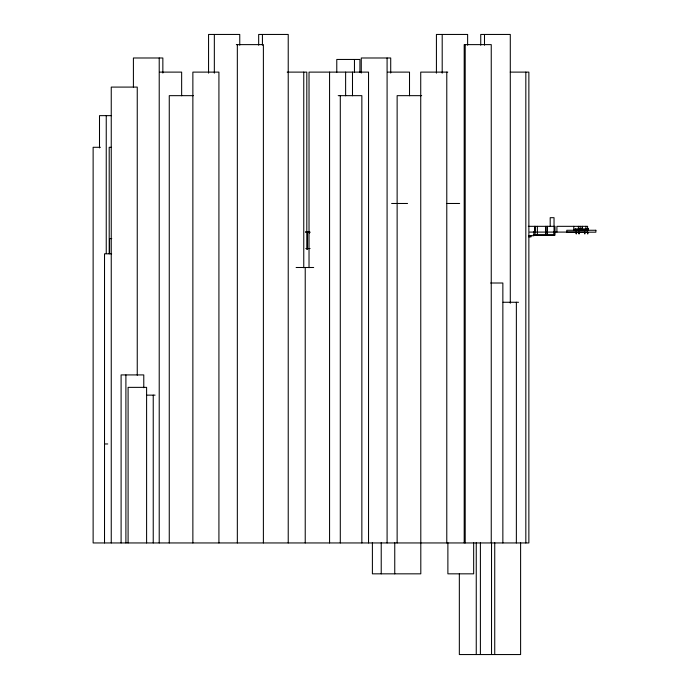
<?xml version="1.0" encoding="UTF-8"?>
<svg xmlns="http://www.w3.org/2000/svg" width="689" height="689" viewBox="0 0 689 689"><rect width="100%" height="100%" fill="white"/><g stroke="black" fill="none" stroke-linecap="round" stroke-linejoin="round"><path stroke-width="1.03" d="M581.103 228.128L581.912 228.128M236.336 44.621L263.387 44.621L263.387 542.949M159.908 72.112L181.646 72.112L181.646 95.762M287.192 72.112L306.803 72.112L306.803 249.487M387.778 72.112L409.507 72.112L409.507 95.762M447.781 72.112L420.729 72.112L420.807 573.834L372.396 573.834L372.396 542.656M510.23 72.112L528.868 72.112L528.868 542.949L93.127 542.949L93.127 147.291L100.422 147.291M193.351 95.659L169.261 95.659L169.261 542.949M338.204 95.659L361.854 95.659L361.854 542.949M421.668 95.659L397.131 95.659L397.131 542.949M111.489 115.64L99.5 115.64L99.5 147.928M111.291 147.291L109.198 147.291L109.198 253.733M391.61 203.479L407.561 203.479M446.885 203.479L459.641 203.479M528.334 226.328L554.998 226.328L554.998 235.156L533.674 235.156M588.466 229.876L575.177 229.876L575.177 228.92M305.787 231.702L309.585 231.702M306.252 231.892L309.706 231.978M306.14 232.09L309.706 232.055M529.755 232.09L534.836 232.09L534.836 226.328M535.095 232.09L587.605 232.09M306.14 232.279L309.662 232.279M306.295 232.469L309.706 232.469M533.226 234.966L553.215 234.966M528.618 235.733L533.88 235.733L533.88 231.556M528.868 236.887L531.004 236.887L531.004 235.733M111.721 238.601L109.577 238.601L109.577 253.655M305.813 248.557L310.102 248.557M111.635 253.819L104.521 253.819L104.521 542.949M296.115 267.496L313.676 267.496M490.646 283.007L502.858 283.007L502.858 542.949M503.091 302.264L518.524 302.264M146.774 395.142L155.077 395.142M104.521 443.966L107.742 443.966M588.466 230.169L588.466 228.92L575.031 228.92L575.031 230.169M588.32 228.92L588.32 229.876M587.769 232.09L587.769 234.01L587.476 232.09M587.605 229.204L587.605 226.328L556.91 226.328L556.91 232.09M585.883 226.328L585.883 229.204M584.815 232.09L584.815 234.01L584.522 232.09M582.446 226.328L582.446 229.204M580.129 226.328L580.129 229.204M579.053 232.09L579.053 234.01L578.769 232.09M578.407 226.328L578.407 229.204M576.254 232.09L576.254 234.01L575.961 232.09M573.765 226.328L573.765 230.169M554.395 232.09L554.395 235.156M554.034 232.09L554.034 217.69L550.192 217.69L550.192 226.328M553.939 232.09L553.939 235.156M547.299 226.328L547.299 235.156M546.988 226.328L546.988 235.156M545.507 226.328L545.507 235.156M537.377 226.328L537.377 235.156M535.095 226.328L535.095 235.156M525.828 72.112L525.828 542.949M520.608 542.751L520.608 654.55L459.339 654.55L459.339 573.928M516.362 302.264L516.362 542.949M510.291 303.212L510.291 34.45L480.733 34.45L480.733 45.198M494.736 542.751L494.736 654.55M491.533 542.872L491.533 654.55M491.248 542.949L491.248 44.621L464.197 44.621L464.197 542.949M484.496 34.45L484.496 45.198M480.397 542.872L480.397 654.55M476.254 542.76L476.254 654.55M473.662 542.691L473.662 573.834L447.884 573.834L447.884 542.691M467.624 45.198L467.624 34.45L436.421 34.45L436.421 73.155M465.204 44.621L465.204 542.949M446.782 72.112L446.782 542.949M442.2 34.45L442.2 73.155M394.754 542.648L394.754 573.834M390.715 73.043L390.715 57.988L361.269 57.988L361.269 73.043M387.089 57.988L387.089 542.949M381.224 542.656L381.224 573.834M368.537 542.949L368.537 72.112L309.025 72.112L309.025 267.763M359.925 72.345L359.925 59.452L336.775 59.452L336.775 72.345M354.456 59.452L354.456 72.345M352.492 72.112L352.492 95.762M345.62 72.112L345.62 95.762M340.297 95.659L340.297 542.949M329.566 72.112L329.566 542.949M309.697 231.892L309.697 232.856M309.439 231.892L309.439 232.856M308.948 231.978L308.948 232.563M308.646 231.96L308.612 232.563M308.164 231.96L308.155 232.563M308.026 231.978L308.026 232.563M307.776 231.96L307.776 232.469M307.63 231.978L307.63 232.563M307.552 232.09L307.535 249.272M307.406 231.96L307.294 232.563M307.07 231.96L306.984 232.563M306.614 231.978L306.614 232.563M306.407 231.96L306.407 232.469M306.269 231.978L306.269 232.563M305.227 267.496L305.227 542.949M303.763 72.112L303.763 267.763M288.226 542.949L288.226 34.45L258.668 34.45L258.668 45.198M262.431 34.45L262.431 45.198M239.755 45.198L239.755 34.45L208.56 34.45L208.56 73.155M237.335 44.621L237.335 542.949M218.921 542.949L218.921 72.112L192.868 72.112L192.868 542.949M214.339 34.45L214.339 73.155M162.854 73.043L162.854 57.988L133.408 57.988L133.408 87.021M159.219 57.988L159.219 542.949M153.234 395.142L153.234 542.949M146.602 542.949L146.602 387.364L128.094 387.364L128.094 542.949M143.777 387.761L143.777 374.919L121.1 374.919L121.1 542.949M137.249 375.229L137.249 87.09L111.248 87.09L111.248 542.949M125.898 374.919L125.898 542.949M106.244 115.64L106.244 253.414M595.873 230.264L566.771 230.264L566.771 232.184L595.873 232.184L595.873 230.264"/></g></svg>
